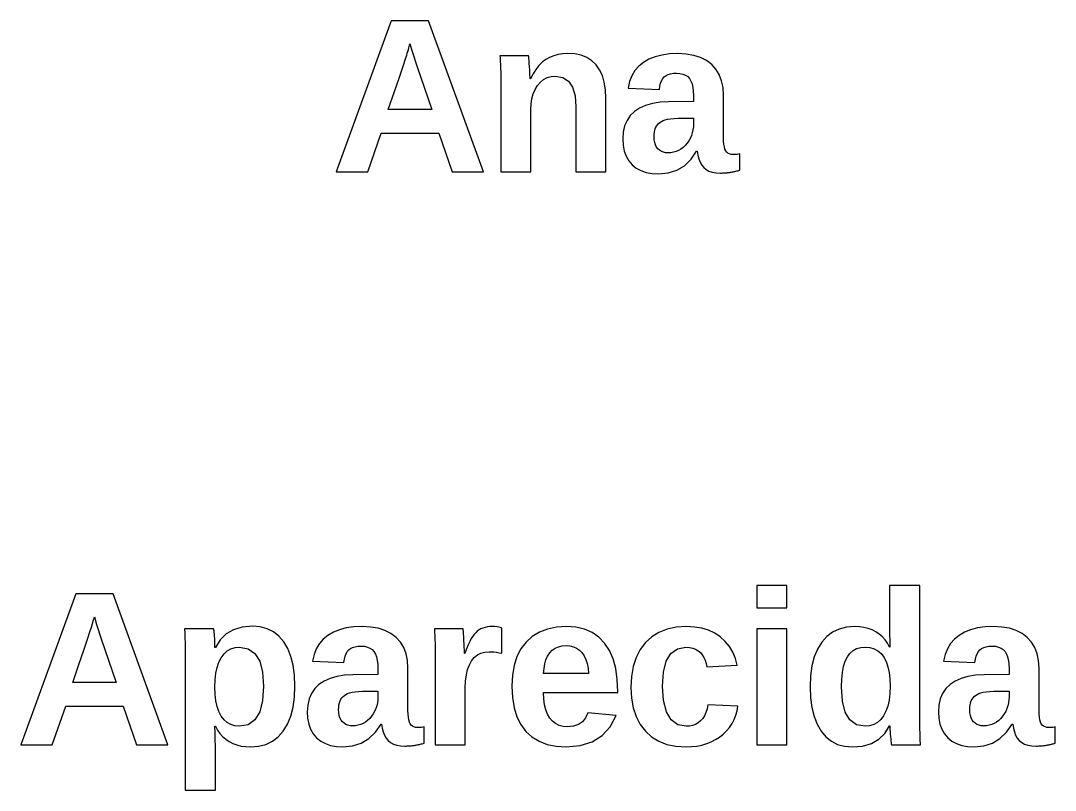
# Model space of a CAD drawing. Header units: metres. Extents: x 18 to 589, y 31 to 387.
# Drawn here: x 18 to 70.4, y 347.4 to 386.3 of the extents above; entities that cross this region are included whole.
import ezdxf

# ---------------------------------------------------------------- set-up
doc = ezdxf.new("R2010")
doc.units = ezdxf.units.M

msp = doc.modelspace()

# ---------------------------------------------------------------- linework, layer by layer
for p, q in [((36.8158, 386.322), (34.0273, 378.678)), ((38.7037, 386.322), (36.8158, 386.322)), ((41.4813, 378.678), (38.7037, 386.322)), ((37.597, 384.58), (37.6265, 384.678)), ((37.6265, 384.678), (37.6543, 384.771)), ((37.6543, 384.771), (37.6803, 384.86)), ((37.6803, 384.86), (37.7046, 384.945)), ((37.7046, 384.945), (37.7272, 385.025)), ((37.7272, 385.025), (37.7597, 385.145)), ((37.7597, 385.145), (37.8737, 384.77)), ((37.8737, 384.77), (38.1069, 384.032)), ((45.7531, 384.662), (45.502, 384.65)), ((46.109, 384.639), (45.7531, 384.662)), ((37.4113, 384.021), (37.5354, 384.391)), ((37.5354, 384.391), (37.597, 384.58)), ((43.7729, 384.548), (42.3191, 384.548)), ((42.3191, 384.548), (42.3255, 384.45)), ((42.3255, 384.45), (42.3316, 384.347)), ((42.3316, 384.347), (42.3376, 384.239)), ((42.3376, 384.239), (42.3433, 384.126)), ((43.7799, 384.493), (43.7729, 384.548)), ((43.7877, 384.41), (43.7799, 384.493)), ((43.7964, 384.3), (43.7877, 384.41)), ((43.806, 384.162), (43.7964, 384.3)), ((43.8164, 383.997), (43.806, 384.162)), ((44.4606, 384.222), (44.2929, 384.056)), ((44.6409, 384.358), (44.4606, 384.222)), ((44.8347, 384.467), (44.6409, 384.358)), ((45.0428, 384.552), (44.8347, 384.467)), ((45.2652, 384.613), (45.0428, 384.552)), ((45.502, 384.65), (45.2652, 384.613)), ((46.4301, 384.57), (46.109, 384.639)), ((46.7166, 384.455), (46.4301, 384.57)), ((46.9682, 384.294), (46.7166, 384.455)), ((47.1852, 384.087), (46.9682, 384.294)), ((49.5899, 384.214), (49.3546, 384.021)), ((49.8634, 384.373), (49.5899, 384.214)), ((50.1741, 384.497), (49.8634, 384.373)), ((50.5218, 384.586), (50.1741, 384.497)), ((50.9067, 384.639), (50.5218, 384.586)), ((51.3286, 384.656), (50.9067, 384.639)), ((51.7531, 384.634), (51.3286, 384.656)), ((52.1368, 384.569), (51.7531, 384.634)), ((52.4796, 384.459), (52.1368, 384.569)), ((52.7817, 384.306), (52.4796, 384.459)), ((53.043, 384.108), (52.7817, 384.306)), ((37.2246, 383.472), (37.4113, 384.021)), ((38.1069, 384.032), (38.861, 381.835)), ((42.3433, 384.126), (42.3488, 384.008)), ((42.3488, 384.008), (42.3537, 383.881)), ((42.3537, 383.881), (42.3575, 383.74)), ((42.3575, 383.74), (42.3603, 383.585)), ((43.8261, 383.829), (43.8164, 383.997)), ((43.8337, 383.684), (43.8261, 383.829)), ((43.8391, 383.561), (43.8337, 383.684)), ((43.9952, 383.636), (43.8652, 383.381)), ((44.1377, 383.861), (43.9952, 383.636)), ((44.2929, 384.056), (44.1377, 383.861)), ((47.3649, 383.835), (47.1852, 384.087)), ((47.5047, 383.542), (47.3649, 383.835)), ((49.1586, 383.794), (49.0018, 383.534)), ((49.3546, 384.021), (49.1586, 383.794)), ((50.8368, 383.6), (50.9611, 383.638)), ((50.9611, 383.638), (51.1033, 383.661)), ((51.1033, 383.661), (51.2636, 383.669)), ((51.2636, 383.669), (51.4357, 383.658)), ((51.4357, 383.658), (51.5874, 383.624)), ((51.5874, 383.624), (51.7186, 383.568)), ((53.2597, 383.871), (53.043, 384.108)), ((53.4283, 383.596), (53.2597, 383.871)), ((36.9755, 382.744), (37.2246, 383.472)), ((42.3603, 383.585), (42.3619, 383.417)), ((42.3619, 383.417), (42.3624, 383.235)), ((42.3624, 383.235), (42.3624, 378.678)), ((43.8424, 383.46), (43.8391, 383.561)), ((43.8435, 383.381), (43.8424, 383.46)), ((43.8652, 383.381), (43.8435, 383.381)), ((44.226, 383.042), (44.3701, 383.213)), ((44.3701, 383.213), (44.5315, 383.346)), ((44.5315, 383.346), (44.71, 383.441)), ((44.71, 383.441), (44.9056, 383.498)), ((44.9056, 383.498), (45.1183, 383.517)), ((45.1183, 383.517), (45.4953, 383.455)), ((45.4953, 383.455), (45.7885, 383.27)), ((45.7885, 383.27), (45.9979, 382.96)), ((47.6045, 383.205), (47.5047, 383.542)), ((47.6644, 382.826), (47.6045, 383.205)), ((48.8843, 383.241), (48.8061, 382.915)), ((49.0018, 383.534), (48.8843, 383.241)), ((50.4211, 383.007), (50.4585, 383.154)), ((50.4585, 383.154), (50.5079, 383.282)), ((50.5079, 383.282), (50.5692, 383.389)), ((50.5692, 383.389), (50.6424, 383.476)), ((50.6424, 383.476), (50.7306, 383.546)), ((50.7306, 383.546), (50.8368, 383.6)), ((51.7186, 383.568), (51.8295, 383.49)), ((51.8295, 383.49), (51.92, 383.39)), ((51.92, 383.39), (51.9923, 383.266)), ((51.9923, 383.266), (52.0485, 383.119)), ((52.0485, 383.119), (52.0886, 382.948)), ((53.5488, 383.285), (53.4283, 383.596)), ((53.621, 382.937), (53.5488, 383.285)), ((36.6639, 381.835), (36.9755, 382.744)), ((43.9412, 382.376), (44.009, 382.62)), ((44.009, 382.62), (44.1039, 382.842)), ((44.1039, 382.842), (44.226, 383.042)), ((45.9979, 382.96), (46.1235, 382.528)), ((47.6844, 382.405), (47.6644, 382.826)), ((48.8061, 382.915), (50.3956, 382.839)), ((50.3956, 382.839), (50.4211, 383.007)), ((52.0886, 382.948), (52.1127, 382.753)), ((52.1127, 382.753), (52.1207, 382.535)), ((53.6451, 382.551), (53.621, 382.937)), ((43.8869, 381.824), (43.9005, 382.111)), ((43.9005, 382.111), (43.9412, 382.376)), ((46.1235, 382.528), (46.1654, 381.971)), ((47.6844, 378.678), (47.6844, 382.405)), ((50.0395, 382.132), (49.695, 382.034)), ((50.4267, 382.192), (50.0395, 382.132)), ((50.8567, 382.215), (50.4267, 382.192)), ((52.1207, 382.237), (50.8567, 382.215)), ((52.1207, 382.535), (52.1207, 382.237)), ((53.6451, 380.414), (53.6451, 382.551)), ((38.861, 381.835), (36.6639, 381.835)), ((43.8869, 378.678), (43.8869, 381.824)), ((46.1654, 381.971), (46.1654, 378.678)), ((48.9204, 381.518), (48.7541, 381.275)), ((49.1342, 381.727), (48.9204, 381.518)), ((49.3932, 381.899), (49.1342, 381.727)), ((49.695, 382.034), (49.3932, 381.899)), ((48.6353, 380.998), (48.564, 380.685)), ((48.7541, 381.275), (48.6353, 380.998)), ((50.2464, 380.978), (50.2973, 381.052)), ((50.2973, 381.052), (50.3566, 381.118)), ((50.3566, 381.118), (50.4244, 381.176)), ((50.4244, 381.176), (50.5007, 381.226)), ((50.5007, 381.226), (50.5854, 381.268)), ((50.5854, 381.268), (50.6868, 381.303)), ((50.6868, 381.303), (50.8129, 381.333)), ((50.8129, 381.333), (50.9637, 381.356)), ((50.9637, 381.356), (51.1392, 381.373)), ((51.1392, 381.373), (51.3395, 381.385)), ((51.3395, 381.385), (52.1207, 381.396)), ((52.1207, 381.098), (52.114, 380.945)), ((52.1207, 381.396), (52.1207, 381.098)), ((35.6277, 378.678), (36.3059, 380.631)), ((36.3059, 380.631), (39.2191, 380.631)), ((39.2191, 380.631), (39.8972, 378.678)), ((48.564, 380.685), (48.5402, 380.338)), ((50.1298, 380.457), (50.1344, 380.582)), ((50.1344, 380.582), (50.1484, 380.697)), ((50.1484, 380.697), (50.1718, 380.801)), ((50.1718, 380.801), (50.2044, 380.895)), ((50.2044, 380.895), (50.2464, 380.978)), ((52.0131, 380.507), (51.9526, 380.368)), ((52.0602, 380.65), (52.0131, 380.507)), ((52.0938, 380.796), (52.0602, 380.65)), ((52.114, 380.945), (52.0938, 380.796)), ((48.5402, 380.338), (48.5593, 380.017)), ((48.5593, 380.017), (48.6166, 379.726)), ((50.1375, 380.299), (50.1298, 380.457)), ((50.1606, 380.158), (50.1375, 380.299)), ((50.1991, 380.033), (50.1606, 380.158)), ((50.253, 379.926), (50.1991, 380.033)), ((51.7049, 380.008), (51.6019, 379.912)), ((51.7976, 380.116), (51.7049, 380.008)), ((51.8802, 380.236), (51.7976, 380.116)), ((51.9526, 380.368), (51.8802, 380.236)), ((53.6496, 380.229), (53.6451, 380.414)), ((53.6629, 380.068), (53.6496, 380.229)), ((53.6852, 379.932), (53.6629, 380.068)), ((48.6166, 379.726), (48.7121, 379.465)), ((48.7121, 379.465), (48.8457, 379.234)), ((50.3223, 379.836), (50.253, 379.926)), ((50.4045, 379.763), (50.3223, 379.836)), ((50.4968, 379.706), (50.4045, 379.763)), ((50.5993, 379.665), (50.4968, 379.706)), ((50.7121, 379.641), (50.5993, 379.665)), ((50.835, 379.633), (50.7121, 379.641)), ((50.9757, 379.641), (50.835, 379.633)), ((51.1114, 379.664), (50.9757, 379.641)), ((51.2422, 379.703), (51.1114, 379.664)), ((51.368, 379.758), (51.2422, 379.703)), ((51.4887, 379.828), (51.368, 379.758)), ((51.6019, 379.912), (51.4887, 379.828)), ((51.996, 379.309), (52.2781, 379.725)), ((52.2781, 379.725), (52.3106, 379.725)), ((52.3106, 379.725), (52.3411, 379.516)), ((52.3411, 379.516), (52.3891, 379.329)), ((53.7163, 379.82), (53.6852, 379.932)), ((53.7563, 379.733), (53.7163, 379.82)), ((53.8068, 379.666), (53.7563, 379.733)), ((53.8692, 379.613), (53.8068, 379.666)), ((53.9435, 379.576), (53.8692, 379.613)), ((54.0298, 379.553), (53.9435, 379.576)), ((54.128, 379.546), (54.0298, 379.553)), ((54.197, 379.547), (54.128, 379.546)), ((54.2651, 379.551), (54.197, 379.547)), ((54.3324, 379.558), (54.2651, 379.551)), ((54.3988, 379.567), (54.3324, 379.558)), ((54.4643, 379.579), (54.3988, 379.567)), ((54.4643, 378.754), (54.4643, 379.579)), ((48.8457, 379.234), (49.0176, 379.033)), ((49.0176, 379.033), (49.2235, 378.866)), ((51.2755, 378.754), (51.6618, 378.985)), ((51.6618, 378.985), (51.996, 379.309)), ((52.3891, 379.329), (52.4548, 379.163)), ((52.4548, 379.163), (52.538, 379.018)), ((52.538, 379.018), (52.6388, 378.895)), ((34.0273, 378.678), (35.6277, 378.678)), ((39.8972, 378.678), (41.4813, 378.678)), ((42.3624, 378.678), (43.8869, 378.678)), ((46.1654, 378.678), (47.6844, 378.678)), ((49.2235, 378.866), (49.4594, 378.736)), ((49.4594, 378.736), (49.7253, 378.644)), ((49.7253, 378.644), (50.021, 378.588)), ((50.021, 378.588), (50.3467, 378.57)), ((50.3467, 378.57), (50.8372, 378.616)), ((50.8372, 378.616), (51.2755, 378.754)), ((52.6388, 378.895), (52.7604, 378.793)), ((52.7604, 378.793), (52.9062, 378.714)), ((52.9062, 378.714), (53.076, 378.658)), ((53.076, 378.658), (53.2699, 378.624)), ((53.2699, 378.624), (53.4878, 378.613)), ((53.4878, 378.613), (53.5513, 378.613)), ((53.5513, 378.613), (53.6115, 378.615)), ((53.6115, 378.615), (53.6685, 378.617)), ((53.6685, 378.617), (53.7222, 378.62)), ((53.7222, 378.62), (53.7726, 378.624)), ((53.7726, 378.624), (53.8209, 378.628)), ((53.8209, 378.628), (53.8681, 378.633)), ((53.8681, 378.633), (53.9142, 378.639)), ((53.9142, 378.639), (53.9593, 378.645)), ((53.9593, 378.645), (54.0032, 378.651)), ((54.0032, 378.651), (54.0466, 378.658)), ((54.0466, 378.658), (54.09, 378.666)), ((54.09, 378.666), (54.1334, 378.674)), ((54.1334, 378.674), (54.1768, 378.684)), ((54.1768, 378.684), (54.2202, 378.694)), ((54.2202, 378.694), (54.2647, 378.705)), ((54.2647, 378.705), (54.3113, 378.717)), ((54.3113, 378.717), (54.3602, 378.729)), ((54.3602, 378.729), (54.4112, 378.741)), ((54.4112, 378.741), (54.4643, 378.754)), ((56.8568, 357.729), (55.3324, 357.729)), ((55.3324, 357.729), (55.3324, 356.606)), ((56.8568, 356.606), (56.8568, 357.729)), ((63.5822, 357.729), (62.0578, 357.729)), ((62.0578, 357.729), (62.0578, 355.586)), ((63.5822, 350.958), (63.5822, 357.729)), ((20.8312, 357.322), (18.0427, 349.678)), ((22.7191, 357.322), (20.8312, 357.322)), ((25.4967, 349.678), (22.7191, 357.322)), ((55.3324, 356.606), (56.8568, 356.606)), ((21.6697, 355.771), (21.6957, 355.86)), ((21.6957, 355.86), (21.72, 355.945)), ((21.72, 355.945), (21.7426, 356.025)), ((21.7426, 356.025), (21.7751, 356.145)), ((21.7751, 356.145), (21.8891, 355.77)), ((21.4266, 355.021), (21.5508, 355.391)), ((21.5508, 355.391), (21.6124, 355.58)), ((21.6124, 355.58), (21.6419, 355.678)), ((21.6419, 355.678), (21.6697, 355.771)), ((21.8891, 355.77), (22.1223, 355.032)), ((27.8155, 355.548), (26.3345, 355.548)), ((26.3345, 355.548), (26.3501, 355.327)), ((26.3501, 355.327), (26.3622, 355.082)), ((27.826, 355.501), (27.8155, 355.548)), ((27.8359, 355.439), (27.826, 355.501)), ((27.8451, 355.362), (27.8359, 355.439)), ((27.8537, 355.27), (27.8451, 355.362)), ((28.8254, 355.5), (28.45, 355.284)), ((29.2685, 355.629), (28.8254, 355.5)), ((29.7794, 355.673), (29.2685, 355.629)), ((30.171, 355.641), (29.7794, 355.673)), ((30.5258, 355.546), (30.171, 355.641)), ((30.8437, 355.388), (30.5258, 355.546)), ((31.1247, 355.167), (30.8437, 355.388)), ((33.8789, 355.373), (33.6053, 355.214)), ((34.1895, 355.497), (33.8789, 355.373)), ((34.5372, 355.586), (34.1895, 355.497)), ((34.9221, 355.639), (34.5372, 355.586)), ((35.344, 355.656), (34.9221, 355.639)), ((35.7685, 355.634), (35.344, 355.656)), ((36.1522, 355.569), (35.7685, 355.634)), ((36.495, 355.459), (36.1522, 355.569)), ((36.7971, 355.306), (36.495, 355.459)), ((40.451, 355.548), (38.9971, 355.548)), ((38.9971, 355.548), (39.0035, 355.445)), ((39.0035, 355.445), (39.0097, 355.336)), ((39.0097, 355.336), (39.0156, 355.222)), ((40.4579, 355.493), (40.451, 355.548)), ((40.4658, 355.406), (40.4579, 355.493)), ((40.4744, 355.287), (40.4658, 355.406)), ((41.0886, 355.346), (41.0113, 355.261)), ((41.171, 355.421), (41.0886, 355.346)), ((41.2587, 355.486), (41.171, 355.421)), ((41.3515, 355.54), (41.2587, 355.486)), ((41.4518, 355.584), (41.3515, 355.54)), ((41.5616, 355.618), (41.4518, 355.584)), ((41.681, 355.642), (41.5616, 355.618)), ((41.8099, 355.657), (41.681, 355.642)), ((41.9483, 355.662), (41.8099, 355.657)), ((42.061, 355.658), (41.9483, 355.662)), ((42.1645, 355.649), (42.061, 355.658)), ((42.2589, 355.632), (42.1645, 355.649)), ((42.3441, 355.61), (42.2589, 355.632)), ((42.4203, 355.58), (42.3441, 355.61)), ((42.4203, 354.306), (42.4203, 355.58)), ((44.3165, 355.375), (43.9556, 355.156)), ((44.7255, 355.531), (44.3165, 355.375)), ((45.1827, 355.625), (44.7255, 355.531)), ((45.6881, 355.656), (45.1827, 355.625)), ((46.1699, 355.623), (45.6881, 355.656)), ((46.6039, 355.522), (46.1699, 355.623)), ((46.9901, 355.355), (46.6039, 355.522)), ((47.3287, 355.12), (46.9901, 355.355)), ((50.3723, 355.364), (50.0058, 355.137)), ((50.7879, 355.527), (50.3723, 355.364)), ((51.2525, 355.624), (50.7879, 355.527)), ((51.7661, 355.656), (51.2525, 355.624)), ((52.1663, 355.635), (51.7661, 355.656)), ((52.5378, 355.573), (52.1663, 355.635)), ((52.8806, 355.469), (52.5378, 355.573)), ((53.1948, 355.323), (52.8806, 355.469)), ((53.4804, 355.136), (53.1948, 355.323)), ((56.8568, 355.548), (55.3324, 355.548)), ((55.3324, 355.548), (55.3324, 349.678)), ((56.8568, 349.678), (56.8568, 355.548)), ((59.1651, 355.37), (58.8707, 355.148)), ((59.4987, 355.529), (59.1651, 355.37)), ((59.8716, 355.625), (59.4987, 355.529)), ((60.2838, 355.656), (59.8716, 355.625)), ((60.5265, 355.646), (60.2838, 355.656)), ((60.7555, 355.615), (60.5265, 355.646)), ((60.9709, 355.563), (60.7555, 355.615)), ((61.1726, 355.49), (60.9709, 355.563)), ((61.3606, 355.396), (61.1726, 355.49)), ((61.5335, 355.282), (61.3606, 355.396)), ((62.0578, 355.586), (62.0686, 354.62)), ((65.8481, 355.373), (65.5745, 355.214)), ((66.1587, 355.497), (65.8481, 355.373)), ((66.5064, 355.586), (66.1587, 355.497)), ((66.8913, 355.639), (66.5064, 355.586)), ((67.3132, 355.656), (66.8913, 355.639)), ((67.7377, 355.634), (67.3132, 355.656)), ((68.1214, 355.569), (67.7377, 355.634)), ((68.4642, 355.459), (68.1214, 355.569)), ((68.7663, 355.306), (68.4642, 355.459)), ((21.24, 354.472), (21.4266, 355.021)), ((22.1223, 355.032), (22.8764, 352.835)), ((26.3622, 355.082), (26.3709, 354.812)), ((26.3709, 354.812), (26.3761, 354.517)), ((27.8616, 355.163), (27.8537, 355.27)), ((27.8684, 355.048), (27.8616, 355.163)), ((27.8737, 354.933), (27.8684, 355.048)), ((27.8775, 354.82), (27.8737, 354.933)), ((27.8798, 354.706), (27.8775, 354.82)), ((28.1423, 354.982), (27.9023, 354.593)), ((28.45, 355.284), (28.1423, 354.982)), ((31.3688, 354.883), (31.1247, 355.167)), ((31.5719, 354.541), (31.3688, 354.883)), ((33.174, 354.794), (33.0172, 354.534)), ((33.37, 355.021), (33.174, 354.794)), ((33.6053, 355.214), (33.37, 355.021)), ((37.0584, 355.108), (36.7971, 355.306)), ((37.2751, 354.871), (37.0584, 355.108)), ((37.4437, 354.596), (37.2751, 354.871)), ((39.0156, 355.222), (39.0214, 355.102)), ((39.0214, 355.102), (39.0269, 354.976)), ((39.0269, 354.976), (39.0318, 354.84)), ((39.0318, 354.84), (39.0356, 354.692)), ((40.484, 355.136), (40.4744, 355.287)), ((40.4944, 354.954), (40.484, 355.136)), ((40.5042, 354.769), (40.4944, 354.954)), ((40.7926, 354.905), (40.7134, 354.731)), ((40.8679, 355.05), (40.7926, 354.905)), ((40.9393, 355.165), (40.8679, 355.05)), ((41.0113, 355.261), (40.9393, 355.165)), ((43.6429, 354.875), (43.3832, 354.536)), ((43.9556, 355.156), (43.6429, 354.875)), ((47.6195, 354.818), (47.3287, 355.12)), ((47.8597, 354.452), (47.6195, 354.818)), ((49.6883, 354.845), (49.4247, 354.495)), ((50.0058, 355.137), (49.6883, 354.845)), ((53.7315, 354.911), (53.4804, 355.136)), ((53.9422, 354.656), (53.7315, 354.911)), ((58.6156, 354.862), (58.4037, 354.517)), ((58.8707, 355.148), (58.6156, 354.862)), ((61.6896, 355.147), (61.5335, 355.282)), ((61.829, 354.992), (61.6896, 355.147)), ((61.9518, 354.816), (61.829, 354.992)), ((62.0578, 354.62), (61.9518, 354.816)), ((65.1432, 354.794), (64.9864, 354.534)), ((65.3392, 355.021), (65.1432, 354.794)), ((65.5745, 355.214), (65.3392, 355.021)), ((69.0276, 355.108), (68.7663, 355.306)), ((69.2443, 354.871), (69.0276, 355.108)), ((69.4129, 354.596), (69.2443, 354.871)), ((20.9909, 353.744), (21.24, 354.472)), ((26.3761, 354.517), (26.3778, 354.197)), ((27.8806, 354.593), (27.8798, 354.706)), ((27.9023, 354.593), (27.8806, 354.593)), ((28.2034, 354.083), (28.3439, 354.274)), ((28.3439, 354.274), (28.5072, 354.423)), ((28.5072, 354.423), (28.6933, 354.53)), ((28.6933, 354.53), (28.9021, 354.593)), ((28.9021, 354.593), (29.1338, 354.615)), ((29.1338, 354.615), (29.5693, 354.536)), ((29.5693, 354.536), (29.908, 354.299)), ((29.908, 354.299), (30.15, 353.904)), ((31.7299, 354.145), (31.5719, 354.541)), ((33.0172, 354.534), (32.8997, 354.241)), ((34.4739, 354.154), (34.5233, 354.282)), ((34.5233, 354.282), (34.5846, 354.389)), ((34.5846, 354.389), (34.6578, 354.476)), ((34.6578, 354.476), (34.746, 354.546)), ((34.746, 354.546), (34.8522, 354.6)), ((34.8522, 354.6), (34.9765, 354.638)), ((34.9765, 354.638), (35.1187, 354.661)), ((35.1187, 354.661), (35.279, 354.669)), ((35.279, 354.669), (35.4511, 354.658)), ((35.4511, 354.658), (35.6028, 354.624)), ((35.6028, 354.624), (35.734, 354.568)), ((35.734, 354.568), (35.8449, 354.49)), ((35.8449, 354.49), (35.9354, 354.39)), ((35.9354, 354.39), (36.0077, 354.266)), ((36.0077, 354.266), (36.0639, 354.119)), ((37.5642, 354.285), (37.4437, 354.596)), ((37.6364, 353.937), (37.5642, 354.285)), ((39.0356, 354.692), (39.0383, 354.531)), ((39.0383, 354.531), (39.0399, 354.357)), ((39.0399, 354.357), (39.0405, 354.17)), ((40.5118, 354.61), (40.5042, 354.769)), ((40.5172, 354.478), (40.5118, 354.61)), ((40.5204, 354.373), (40.5172, 354.478)), ((40.5215, 354.295), (40.5204, 354.373)), ((40.5432, 354.295), (40.5215, 354.295)), ((40.6302, 354.527), (40.5432, 354.295)), ((40.7134, 354.731), (40.6302, 354.527)), ((41.1766, 354.221), (41.354, 354.313)), ((41.354, 354.313), (41.5515, 354.368)), ((41.5515, 354.368), (41.7693, 354.387)), ((41.7693, 354.387), (41.8856, 354.384)), ((41.8856, 354.384), (42.0089, 354.374)), ((42.0089, 354.374), (42.139, 354.358)), ((42.139, 354.358), (42.2762, 354.335)), ((42.2762, 354.335), (42.4203, 354.306)), ((43.3832, 354.536), (43.1811, 354.143)), ((44.734, 354.16), (44.8391, 354.322)), ((44.8391, 354.322), (44.9651, 354.457)), ((44.9651, 354.457), (45.1108, 354.561)), ((45.1108, 354.561), (45.2763, 354.636)), ((45.2763, 354.636), (45.4615, 354.681)), ((45.4615, 354.681), (45.6664, 354.696)), ((45.6664, 354.696), (45.86, 354.682)), ((45.86, 354.682), (46.0371, 354.639)), ((46.0371, 354.639), (46.1976, 354.568)), ((46.1976, 354.568), (46.3417, 354.469)), ((46.3417, 354.469), (46.4693, 354.341)), ((46.4693, 354.341), (46.5785, 354.184)), ((48.0465, 354.023), (47.8597, 354.452)), ((49.4247, 354.495), (49.2196, 354.094)), ((50.7447, 353.9), (50.9802, 354.294)), ((50.9802, 354.294), (51.3098, 354.531)), ((51.3098, 354.531), (51.7336, 354.609)), ((51.7336, 354.609), (51.9159, 354.599)), ((51.9159, 354.599), (52.0808, 354.566)), ((52.0808, 354.566), (52.2284, 354.513)), ((52.2284, 354.513), (52.3586, 354.437)), ((52.3586, 354.437), (52.4714, 354.341)), ((52.4714, 354.341), (52.5678, 354.226)), ((54.1125, 354.368), (53.9422, 354.656)), ((54.2425, 354.049), (54.1125, 354.368)), ((58.4037, 354.517), (58.2389, 354.119)), ((59.9149, 354.124), (60.0468, 354.302)), ((60.0468, 354.302), (60.2039, 354.441)), ((60.2039, 354.441), (60.3862, 354.541)), ((60.3862, 354.541), (60.5937, 354.6)), ((60.5937, 354.6), (60.8263, 354.62)), ((60.8263, 354.62), (61.0616, 354.6)), ((61.0616, 354.6), (61.2729, 354.538)), ((61.2729, 354.538), (61.46, 354.436)), ((61.46, 354.436), (61.6231, 354.292)), ((61.6231, 354.292), (61.7621, 354.108)), ((62.0686, 354.62), (62.0578, 354.62)), ((64.9864, 354.534), (64.8689, 354.241)), ((66.4431, 354.154), (66.4925, 354.282)), ((66.4925, 354.282), (66.5538, 354.389)), ((66.5538, 354.389), (66.627, 354.476)), ((66.627, 354.476), (66.7152, 354.546)), ((66.7152, 354.546), (66.8214, 354.6)), ((66.8214, 354.6), (66.9457, 354.638)), ((66.9457, 354.638), (67.0879, 354.661)), ((67.0879, 354.661), (67.2482, 354.669)), ((67.2482, 354.669), (67.4203, 354.658)), ((67.4203, 354.658), (67.572, 354.624)), ((67.572, 354.624), (67.7032, 354.568)), ((67.7032, 354.568), (67.8141, 354.49)), ((67.8141, 354.49), (67.9046, 354.39)), ((67.9046, 354.39), (67.9769, 354.266)), ((67.9769, 354.266), (68.0331, 354.119)), ((69.5334, 354.285), (69.4129, 354.596)), ((69.6056, 353.937), (69.5334, 354.285)), ((20.6793, 352.835), (20.9909, 353.744)), ((26.3778, 354.197), (26.3778, 347.372)), ((27.9968, 353.59), (28.0871, 353.853)), ((28.0871, 353.853), (28.2034, 354.083)), ((30.15, 353.904), (30.2951, 353.351)), ((31.8428, 353.697), (31.7299, 354.145)), ((32.8997, 354.241), (32.8215, 353.915)), ((32.8215, 353.915), (34.411, 353.839)), ((34.411, 353.839), (34.4365, 354.007)), ((34.4365, 354.007), (34.4739, 354.154)), ((36.0639, 354.119), (36.104, 353.948)), ((36.104, 353.948), (36.1281, 353.753)), ((36.1281, 353.753), (36.1361, 353.535)), ((37.6605, 353.551), (37.6364, 353.937)), ((39.0405, 354.17), (39.0405, 349.678)), ((40.7681, 353.723), (40.8823, 353.926)), ((40.8823, 353.926), (41.0194, 354.092)), ((41.0194, 354.092), (41.1766, 354.221)), ((43.1811, 354.143), (43.0368, 353.696)), ((44.5501, 353.532), (44.5895, 353.765)), ((44.5895, 353.765), (44.6508, 353.975)), ((44.6508, 353.975), (44.734, 354.16)), ((46.5785, 354.184), (46.6672, 354)), ((46.6672, 354), (46.7356, 353.786)), ((46.7356, 353.786), (46.7836, 353.545)), ((48.18, 353.532), (48.0465, 354.023)), ((49.2196, 354.094), (49.0732, 353.641)), ((50.6035, 353.349), (50.7447, 353.9)), ((52.5678, 354.226), (52.6485, 354.097)), ((52.6485, 354.097), (52.7136, 353.953)), ((52.7136, 353.953), (52.763, 353.795)), ((52.763, 353.795), (52.7969, 353.622)), ((54.3321, 353.698), (54.2425, 354.049)), ((58.2389, 354.119), (58.1211, 353.669)), ((59.7239, 353.643), (59.8075, 353.904)), ((59.8075, 353.904), (59.9149, 354.124)), ((61.7621, 354.108), (61.8763, 353.885)), ((61.8763, 353.885), (61.9652, 353.628)), ((64.8689, 354.241), (64.7907, 353.915)), ((64.7907, 353.915), (66.3802, 353.839)), ((66.3802, 353.839), (66.4057, 354.007)), ((66.4057, 354.007), (66.4431, 354.154)), ((68.0331, 354.119), (68.0732, 353.948)), ((68.0732, 353.948), (68.0973, 353.753)), ((68.0973, 353.753), (68.1053, 353.535)), ((69.6297, 353.551), (69.6056, 353.937)), ((27.8935, 352.962), (27.9322, 353.293)), ((27.9322, 353.293), (27.9968, 353.59)), ((30.2951, 353.351), (30.3435, 352.64)), ((31.9105, 353.195), (31.8428, 353.697)), ((36.1361, 353.237), (34.8721, 353.215)), ((36.1361, 353.535), (36.1361, 353.237)), ((37.6605, 351.414), (37.6605, 353.551)), ((40.6158, 353.212), (40.6792, 353.486)), ((40.6792, 353.486), (40.7681, 353.723)), ((43.0368, 353.696), (42.9503, 353.195)), ((44.5326, 353.275), (44.5501, 353.532)), ((46.8111, 353.275), (44.5326, 353.275)), ((46.7836, 353.545), (46.8111, 353.275)), ((48.26, 352.979), (48.18, 353.532)), ((49.0732, 353.641), (48.9853, 353.136)), ((50.5564, 352.64), (50.6035, 353.349)), ((52.7969, 353.622), (54.3321, 353.698)), ((58.1211, 353.669), (58.0505, 353.165)), ((59.6284, 352.995), (59.6642, 353.34)), ((59.6642, 353.34), (59.7239, 353.643)), ((61.9652, 353.628), (62.0287, 353.335)), ((62.0287, 353.335), (62.0667, 353.008)), ((68.1053, 353.237), (66.8413, 353.215)), ((68.1053, 353.535), (68.1053, 353.237)), ((69.6297, 351.414), (69.6297, 353.551)), ((22.8764, 352.835), (20.6793, 352.835)), ((27.8806, 352.597), (27.8935, 352.962)), ((31.933, 352.64), (31.9105, 353.195)), ((33.1496, 352.727), (32.9358, 352.518)), ((33.4086, 352.899), (33.1496, 352.727)), ((33.7104, 353.034), (33.4086, 352.899)), ((34.0549, 353.132), (33.7104, 353.034)), ((34.4421, 353.192), (34.0549, 353.132)), ((34.8721, 353.215), (34.4421, 353.192)), ((40.565, 352.559), (40.5777, 352.903)), ((40.5777, 352.903), (40.6158, 353.212)), ((42.9503, 353.195), (42.9214, 352.64)), ((48.2867, 352.363), (48.26, 352.979)), ((48.9853, 353.136), (48.956, 352.58)), ((58.0505, 353.165), (58.027, 352.608)), ((59.6165, 352.608), (59.6284, 352.995)), ((62.0667, 353.008), (62.0794, 352.645)), ((65.1189, 352.727), (64.905, 352.518)), ((65.3779, 352.899), (65.1189, 352.727)), ((65.6796, 353.034), (65.3779, 352.899)), ((66.0241, 353.132), (65.6796, 353.034)), ((66.4113, 353.192), (66.0241, 353.132)), ((66.8413, 353.215), (66.4113, 353.192)), ((27.8935, 352.234), (27.8806, 352.597)), ((27.9322, 351.906), (27.8935, 352.234)), ((30.3435, 352.64), (30.2947, 351.91)), ((31.9095, 352.079), (31.933, 352.64)), ((32.7695, 352.275), (32.6507, 351.998)), ((32.9358, 352.518), (32.7695, 352.275)), ((34.372, 352.118), (34.4398, 352.176)), ((34.4398, 352.176), (34.5161, 352.226)), ((34.5161, 352.226), (34.6008, 352.268)), ((34.6008, 352.268), (34.7022, 352.303)), ((34.7022, 352.303), (34.8282, 352.333)), ((34.8282, 352.333), (34.9791, 352.356)), ((34.9791, 352.356), (35.1546, 352.373)), ((35.1546, 352.373), (35.3549, 352.385)), ((35.3549, 352.385), (36.1361, 352.396)), ((36.1361, 352.396), (36.1361, 352.098)), ((40.565, 349.678), (40.565, 352.559)), ((42.9214, 352.64), (42.9498, 352.068)), ((44.5345, 351.994), (44.5218, 352.32)), ((44.5218, 352.32), (48.2867, 352.32)), ((48.2867, 352.32), (48.2867, 352.363)), ((48.956, 352.58), (48.9851, 352.037)), ((50.6043, 351.91), (50.5564, 352.64)), ((58.027, 352.608), (58.0493, 352.058)), ((59.6644, 351.889), (59.6165, 352.608)), ((62.0662, 352.273), (62.0265, 351.936)), ((62.0794, 352.645), (62.0662, 352.273)), ((64.7387, 352.275), (64.6199, 351.998)), ((64.905, 352.518), (64.7387, 352.275)), ((66.3412, 352.118), (66.409, 352.176)), ((66.409, 352.176), (66.4853, 352.226)), ((66.4853, 352.226), (66.5701, 352.268)), ((66.5701, 352.268), (66.6714, 352.303)), ((66.6714, 352.303), (66.7975, 352.333)), ((66.7975, 352.333), (66.9483, 352.356)), ((66.9483, 352.356), (67.1238, 352.373)), ((67.1238, 352.373), (67.3241, 352.385)), ((67.3241, 352.385), (68.1053, 352.396)), ((68.1053, 352.396), (68.1053, 352.098)), ((27.9968, 351.613), (27.9322, 351.906)), ((30.2947, 351.91), (30.1482, 351.342)), ((31.8389, 351.571), (31.9095, 352.079)), ((32.5794, 351.685), (32.5556, 351.338)), ((32.6507, 351.998), (32.5794, 351.685)), ((34.1498, 351.582), (34.1638, 351.697)), ((34.1638, 351.697), (34.1871, 351.801)), ((34.1871, 351.801), (34.2198, 351.895)), ((34.2198, 351.895), (34.2618, 351.978)), ((34.2618, 351.978), (34.3127, 352.052)), ((34.3127, 352.052), (34.372, 352.118)), ((36.0756, 351.65), (36.0285, 351.507)), ((36.1092, 351.796), (36.0756, 351.65)), ((36.1294, 351.945), (36.1092, 351.796)), ((36.1361, 352.098), (36.1294, 351.945)), ((42.9498, 352.068), (43.0351, 351.553)), ((44.5726, 351.702), (44.5345, 351.994)), ((44.636, 351.443), (44.5726, 351.702)), ((48.9851, 352.037), (49.0723, 351.544)), ((50.7482, 351.342), (50.6043, 351.91)), ((52.8457, 351.702), (52.8086, 351.495)), ((54.3756, 351.631), (52.8457, 351.702)), ((58.0493, 352.058), (58.1164, 351.559)), ((59.8083, 351.33), (59.6644, 351.889)), ((62.0265, 351.936), (61.9603, 351.635)), ((64.5486, 351.685), (64.5248, 351.338)), ((64.6199, 351.998), (64.5486, 351.685)), ((66.119, 351.582), (66.133, 351.697)), ((66.133, 351.697), (66.1564, 351.801)), ((66.1564, 351.801), (66.189, 351.895)), ((66.189, 351.895), (66.231, 351.978)), ((66.231, 351.978), (66.2819, 352.052)), ((66.2819, 352.052), (66.3412, 352.118)), ((68.0448, 351.65), (67.9977, 351.507)), ((68.0784, 351.796), (68.0448, 351.65)), ((68.0986, 351.945), (68.0784, 351.796)), ((68.1053, 352.098), (68.0986, 351.945)), ((19.6431, 349.678), (20.3213, 351.631)), ((20.3213, 351.631), (23.2345, 351.631)), ((23.2345, 351.631), (23.9126, 349.678)), ((28.0871, 351.354), (27.9968, 351.613)), ((28.2034, 351.129), (28.0871, 351.354)), ((28.3434, 350.943), (28.2034, 351.129)), ((30.1482, 351.342), (29.9041, 350.936)), ((31.7211, 351.117), (31.8389, 351.571)), ((32.5556, 351.338), (32.5747, 351.017)), ((34.1452, 351.457), (34.1498, 351.582)), ((34.1529, 351.299), (34.1452, 351.457)), ((34.176, 351.158), (34.1529, 351.299)), ((34.2145, 351.033), (34.176, 351.158)), ((35.8956, 351.236), (35.813, 351.116)), ((35.968, 351.368), (35.8956, 351.236)), ((36.0285, 351.507), (35.968, 351.368)), ((37.665, 351.229), (37.6605, 351.414)), ((37.6783, 351.068), (37.665, 351.229)), ((43.0351, 351.553), (43.1772, 351.096)), ((44.7249, 351.218), (44.636, 351.443)), ((44.8391, 351.026), (44.7249, 351.218)), ((46.7623, 351.289), (46.6538, 351.037)), ((48.1999, 351.164), (46.7623, 351.289)), ((47.8989, 350.59), (48.1999, 351.164)), ((49.0723, 351.544), (49.2177, 351.1)), ((50.988, 350.936), (50.7482, 351.342)), ((52.681, 351.147), (52.5905, 351.005)), ((52.7537, 351.31), (52.681, 351.147)), ((52.8086, 351.495), (52.7537, 351.31)), ((54.1813, 350.955), (54.2675, 351.17)), ((54.2675, 351.17), (54.3323, 351.395)), ((54.3323, 351.395), (54.3756, 351.631)), ((58.1164, 351.559), (58.2281, 351.112)), ((60.0481, 350.931), (59.8083, 351.33)), ((61.7485, 351.14), (61.6053, 350.95)), ((61.8676, 351.369), (61.7485, 351.14)), ((61.9603, 351.635), (61.8676, 351.369)), ((64.5248, 351.338), (64.5439, 351.017)), ((66.1144, 351.457), (66.119, 351.582)), ((66.1221, 351.299), (66.1144, 351.457)), ((66.1452, 351.158), (66.1221, 351.299)), ((66.1837, 351.033), (66.1452, 351.158)), ((67.8648, 351.236), (67.7822, 351.116)), ((67.9372, 351.368), (67.8648, 351.236)), ((67.9977, 351.507), (67.9372, 351.368)), ((69.6342, 351.229), (69.6297, 351.414)), ((69.6475, 351.068), (69.6342, 351.229)), ((27.8815, 350.52), (27.8698, 350.611)), ((27.8698, 350.611), (27.9023, 350.611)), ((27.9023, 350.611), (28.0085, 350.419)), ((28.5054, 350.798), (28.3434, 350.943)), ((28.6893, 350.694), (28.5054, 350.798)), ((28.8951, 350.632), (28.6893, 350.694)), ((29.1229, 350.611), (28.8951, 350.632)), ((29.5623, 350.692), (29.1229, 350.611)), ((29.9041, 350.936), (29.5623, 350.692)), ((31.3444, 350.37), (31.5563, 350.717)), ((31.5563, 350.717), (31.7211, 351.117)), ((32.5747, 351.017), (32.632, 350.726)), ((32.632, 350.726), (32.7275, 350.465)), ((34.2684, 350.926), (34.2145, 351.033)), ((34.3377, 350.836), (34.2684, 350.926)), ((34.4199, 350.763), (34.3377, 350.836)), ((34.5122, 350.706), (34.4199, 350.763)), ((34.6147, 350.665), (34.5122, 350.706)), ((34.7275, 350.641), (34.6147, 350.665)), ((34.8504, 350.633), (34.7275, 350.641)), ((34.9911, 350.641), (34.8504, 350.633)), ((35.1268, 350.664), (34.9911, 350.641)), ((35.2576, 350.703), (35.1268, 350.664)), ((35.3834, 350.758), (35.2576, 350.703)), ((35.5041, 350.828), (35.3834, 350.758)), ((35.6173, 350.912), (35.5041, 350.828)), ((35.7203, 351.008), (35.6173, 350.912)), ((35.813, 351.116), (35.7203, 351.008)), ((36.0114, 350.309), (36.2935, 350.725)), ((36.2935, 350.725), (36.326, 350.725)), ((36.326, 350.725), (36.3565, 350.516)), ((37.7006, 350.932), (37.6783, 351.068)), ((37.7317, 350.82), (37.7006, 350.932)), ((37.7717, 350.733), (37.7317, 350.82)), ((37.8222, 350.666), (37.7717, 350.733)), ((37.8846, 350.613), (37.8222, 350.666)), ((37.9589, 350.576), (37.8846, 350.613)), ((43.1772, 351.096), (43.3762, 350.696)), ((43.3762, 350.696), (43.632, 350.353)), ((44.9768, 350.869), (44.8391, 351.026)), ((45.136, 350.747), (44.9768, 350.869)), ((45.3167, 350.659), (45.136, 350.747)), ((45.5188, 350.607), (45.3167, 350.659)), ((45.7424, 350.589), (45.5188, 350.607)), ((46.0419, 350.617), (45.7424, 350.589)), ((46.2936, 350.701), (46.0419, 350.617)), ((46.4976, 350.841), (46.2936, 350.701)), ((46.6538, 351.037), (46.4976, 350.841)), ((49.2177, 351.1), (49.4212, 350.707)), ((49.4212, 350.707), (49.6829, 350.364)), ((51.3237, 350.692), (50.988, 350.936)), ((51.7553, 350.611), (51.3237, 350.692)), ((51.9232, 350.622), (51.7553, 350.611)), ((52.0799, 350.655), (51.9232, 350.622)), ((52.2253, 350.71), (52.0799, 350.655)), ((52.3594, 350.786), (52.2253, 350.71)), ((52.4822, 350.885), (52.3594, 350.786)), ((52.5905, 351.005), (52.4822, 350.885)), ((53.9443, 350.557), (54.0735, 350.751)), ((54.0735, 350.751), (54.1813, 350.955)), ((58.2281, 351.112), (58.3846, 350.715)), ((58.3846, 350.715), (58.5858, 350.37)), ((60.3838, 350.691), (60.0481, 350.931)), ((60.8154, 350.611), (60.3838, 350.691)), ((61.0455, 350.632), (60.8154, 350.611)), ((61.2538, 350.696), (61.0455, 350.632)), ((61.4404, 350.801), (61.2538, 350.696)), ((61.6053, 350.95), (61.4404, 350.801)), ((61.8138, 350.25), (62.0469, 350.633)), ((62.0469, 350.633), (62.0686, 350.633)), ((62.0686, 350.633), (62.0698, 350.542)), ((63.5839, 350.734), (63.5822, 350.958)), ((63.5891, 350.493), (63.5839, 350.734)), ((64.5439, 351.017), (64.6012, 350.726)), ((64.6012, 350.726), (64.6967, 350.465)), ((66.2376, 350.926), (66.1837, 351.033)), ((66.3069, 350.836), (66.2376, 350.926)), ((66.3891, 350.763), (66.3069, 350.836)), ((66.4814, 350.706), (66.3891, 350.763)), ((66.5839, 350.665), (66.4814, 350.706)), ((66.6967, 350.641), (66.5839, 350.665)), ((66.8196, 350.633), (66.6967, 350.641)), ((66.9603, 350.641), (66.8196, 350.633)), ((67.0961, 350.664), (66.9603, 350.641)), ((67.2268, 350.703), (67.0961, 350.664)), ((67.3526, 350.758), (67.2268, 350.703)), ((67.4733, 350.828), (67.3526, 350.758)), ((67.5865, 350.912), (67.4733, 350.828)), ((67.6895, 351.008), (67.5865, 350.912)), ((67.7822, 351.116), (67.6895, 351.008)), ((67.9806, 350.309), (68.2627, 350.725)), ((68.2627, 350.725), (68.2952, 350.725)), ((68.2952, 350.725), (68.3257, 350.516)), ((69.6698, 350.932), (69.6475, 351.068)), ((69.7009, 350.82), (69.6698, 350.932)), ((69.7409, 350.733), (69.7009, 350.82)), ((69.7914, 350.666), (69.7409, 350.733)), ((69.8538, 350.613), (69.7914, 350.666)), ((69.9281, 350.576), (69.8538, 350.613)), ((27.8906, 350.375), (27.8815, 350.52)), ((27.8971, 350.178), (27.8906, 350.375)), ((27.901, 349.927), (27.8971, 350.178)), ((28.0085, 350.419), (28.1319, 350.245)), ((28.1319, 350.245), (28.2724, 350.091)), ((28.2724, 350.091), (28.43, 349.955)), ((30.7959, 349.858), (31.0896, 350.082)), ((31.0896, 350.082), (31.3444, 350.37)), ((32.7275, 350.465), (32.8612, 350.234)), ((32.8612, 350.234), (33.033, 350.033)), ((35.6772, 349.985), (36.0114, 350.309)), ((36.3565, 350.516), (36.4046, 350.329)), ((36.4046, 350.329), (36.4702, 350.163)), ((36.4702, 350.163), (36.5534, 350.018)), ((38.0452, 350.553), (37.9589, 350.576)), ((38.1434, 350.546), (38.0452, 350.553)), ((38.2124, 350.547), (38.1434, 350.546)), ((38.2805, 350.551), (38.2124, 350.547)), ((38.3478, 350.558), (38.2805, 350.551)), ((38.4142, 350.567), (38.3478, 350.558)), ((38.4797, 350.579), (38.4142, 350.567)), ((38.4797, 349.754), (38.4797, 350.579)), ((43.632, 350.353), (43.9408, 350.071)), ((46.9884, 349.825), (47.4951, 350.144)), ((47.4951, 350.144), (47.8989, 350.59)), ((49.6829, 350.364), (49.998, 350.078)), ((49.998, 350.078), (50.3617, 349.856)), ((53.4453, 350.068), (53.6292, 350.214)), ((53.6292, 350.214), (53.7955, 350.377)), ((53.7955, 350.377), (53.9443, 350.557)), ((58.5858, 350.37), (58.8279, 350.082)), ((58.8279, 350.082), (59.1074, 349.858)), ((61.5096, 349.952), (61.8138, 350.25)), ((62.0698, 350.542), (62.0734, 350.441)), ((62.0734, 350.441), (62.0794, 350.332)), ((62.0794, 350.332), (62.0877, 350.214)), ((62.0877, 350.214), (62.0985, 350.088)), ((62.0985, 350.088), (62.1101, 349.966)), ((63.5978, 350.237), (63.5891, 350.493)), ((63.61, 349.965), (63.5978, 350.237)), ((64.6967, 350.465), (64.8304, 350.234)), ((64.8304, 350.234), (65.0022, 350.033)), ((67.6464, 349.985), (67.9806, 350.309)), ((68.3257, 350.516), (68.3738, 350.329)), ((68.3738, 350.329), (68.4394, 350.163)), ((68.4394, 350.163), (68.5226, 350.018)), ((70.0144, 350.553), (69.9281, 350.576)), ((70.1126, 350.546), (70.0144, 350.553)), ((70.1816, 350.547), (70.1126, 350.546)), ((70.2497, 350.551), (70.1816, 350.547)), ((70.317, 350.558), (70.2497, 350.551)), ((70.3834, 350.567), (70.317, 350.558)), ((70.4489, 350.579), (70.3834, 350.567)), ((70.4489, 349.754), (70.4489, 350.579)), ((18.0427, 349.678), (19.6431, 349.678)), ((23.9126, 349.678), (25.4967, 349.678)), ((27.9023, 349.624), (27.901, 349.927)), ((27.9023, 347.372), (27.9023, 349.624)), ((28.43, 349.955), (28.6048, 349.838)), ((28.6048, 349.838), (28.7946, 349.741)), ((28.7946, 349.741), (28.9971, 349.666)), ((28.9971, 349.666), (29.2125, 349.612)), ((29.2125, 349.612), (29.4407, 349.58)), ((29.4407, 349.58), (29.6817, 349.57)), ((29.6817, 349.57), (30.0919, 349.602)), ((30.0919, 349.602), (30.4633, 349.698)), ((30.4633, 349.698), (30.7959, 349.858)), ((33.033, 350.033), (33.239, 349.866)), ((33.239, 349.866), (33.4748, 349.736)), ((33.4748, 349.736), (33.7407, 349.644)), ((33.7407, 349.644), (34.0364, 349.588)), ((34.0364, 349.588), (34.3621, 349.57)), ((34.3621, 349.57), (34.8526, 349.616)), ((34.8526, 349.616), (35.2909, 349.754)), ((35.2909, 349.754), (35.6772, 349.985)), ((36.5534, 350.018), (36.6542, 349.895)), ((36.6542, 349.895), (36.7758, 349.793)), ((36.7758, 349.793), (36.9216, 349.714)), ((36.9216, 349.714), (37.0914, 349.658)), ((37.0914, 349.658), (37.2853, 349.624)), ((37.2853, 349.624), (37.5033, 349.613)), ((37.5033, 349.613), (37.5667, 349.613)), ((37.5667, 349.613), (37.6269, 349.615)), ((37.6269, 349.615), (37.6839, 349.617)), ((37.6839, 349.617), (37.7376, 349.62)), ((37.7376, 349.62), (37.788, 349.624)), ((37.788, 349.624), (37.8363, 349.628)), ((37.8363, 349.628), (37.8835, 349.633)), ((37.8835, 349.633), (37.9296, 349.639)), ((37.9296, 349.639), (37.9747, 349.645)), ((37.9747, 349.645), (38.0186, 349.651)), ((38.0186, 349.651), (38.062, 349.658)), ((38.062, 349.658), (38.1054, 349.666)), ((38.1054, 349.666), (38.1488, 349.674)), ((38.1488, 349.674), (38.1922, 349.684)), ((38.1922, 349.684), (38.2356, 349.694)), ((38.2356, 349.694), (38.2801, 349.705)), ((38.2801, 349.705), (38.3267, 349.717)), ((38.3267, 349.717), (38.3756, 349.729)), ((38.3756, 349.729), (38.4266, 349.741)), ((38.4266, 349.741), (38.4797, 349.754)), ((39.0405, 349.678), (40.565, 349.678)), ((43.9408, 350.071), (44.2987, 349.852)), ((44.2987, 349.852), (44.7056, 349.695)), ((44.7056, 349.695), (45.1615, 349.601)), ((45.1615, 349.601), (45.6664, 349.57)), ((45.6664, 349.57), (46.3788, 349.633)), ((46.3788, 349.633), (46.9884, 349.825)), ((50.3617, 349.856), (50.774, 349.697)), ((50.774, 349.697), (51.2349, 349.601)), ((51.2349, 349.601), (51.7445, 349.57)), ((51.7445, 349.57), (52.0231, 349.58)), ((52.0231, 349.58), (52.2904, 349.611)), ((52.2904, 349.611), (52.5465, 349.662)), ((52.5465, 349.662), (52.7912, 349.734)), ((52.7912, 349.734), (53.0247, 349.827)), ((53.0247, 349.827), (53.2438, 349.939)), ((53.2438, 349.939), (53.4453, 350.068)), ((55.3324, 349.678), (56.8568, 349.678)), ((59.1074, 349.858), (59.4243, 349.698)), ((59.4243, 349.698), (59.7784, 349.602)), ((59.7784, 349.602), (60.1698, 349.57)), ((60.1698, 349.57), (60.6876, 349.612)), ((60.6876, 349.612), (61.1342, 349.74)), ((61.1342, 349.74), (61.5096, 349.952)), ((62.1101, 349.966), (62.121, 349.865)), ((62.121, 349.865), (62.1313, 349.783)), ((62.1313, 349.783), (62.141, 349.72)), ((62.141, 349.72), (62.15, 349.678)), ((62.15, 349.678), (63.6256, 349.678)), ((63.6256, 349.678), (63.61, 349.965)), ((65.0022, 350.033), (65.2082, 349.866)), ((65.2082, 349.866), (65.444, 349.736)), ((65.444, 349.736), (65.7099, 349.644)), ((65.7099, 349.644), (66.0056, 349.588)), ((66.0056, 349.588), (66.3313, 349.57)), ((66.3313, 349.57), (66.8218, 349.616)), ((66.8218, 349.616), (67.2601, 349.754)), ((67.2601, 349.754), (67.6464, 349.985)), ((68.5226, 350.018), (68.6234, 349.895)), ((68.6234, 349.895), (68.7451, 349.793)), ((68.7451, 349.793), (68.8908, 349.714)), ((68.8908, 349.714), (69.0606, 349.658)), ((69.0606, 349.658), (69.2545, 349.624)), ((69.2545, 349.624), (69.4724, 349.613)), ((69.4724, 349.613), (69.5359, 349.613)), ((69.5359, 349.613), (69.5961, 349.615)), ((69.5961, 349.615), (69.6531, 349.617)), ((69.6531, 349.617), (69.7068, 349.62)), ((69.7068, 349.62), (69.7572, 349.624)), ((69.7572, 349.624), (69.8055, 349.628)), ((69.8055, 349.628), (69.8527, 349.633)), ((69.8527, 349.633), (69.8988, 349.639)), ((69.8988, 349.639), (69.9439, 349.645)), ((69.9439, 349.645), (69.9878, 349.651)), ((69.9878, 349.651), (70.0312, 349.658)), ((70.0312, 349.658), (70.0746, 349.666)), ((70.0746, 349.666), (70.118, 349.674)), ((70.118, 349.674), (70.1614, 349.684)), ((70.1614, 349.684), (70.2048, 349.694)), ((70.2048, 349.694), (70.2493, 349.705)), ((70.2493, 349.705), (70.2959, 349.717)), ((70.2959, 349.717), (70.3448, 349.729)), ((70.3448, 349.729), (70.3958, 349.741)), ((70.3958, 349.741), (70.4489, 349.754)), ((26.3778, 347.372), (27.9023, 347.372))]:
    msp.add_line(p, q)

doc.saveas('drawing.dxf')
